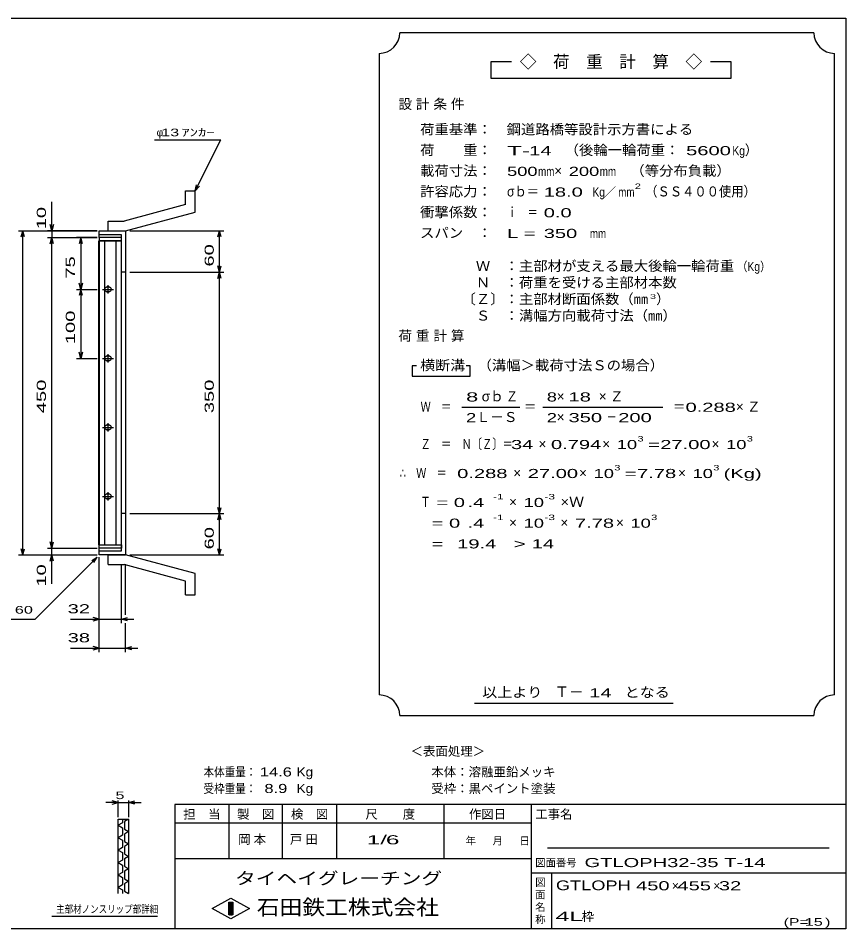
# Model space of a CAD drawing. Units: millimetres, scale not verified. Extents: x -1092 to 1039, y -770 to 632.
# Drawn here: x -161 to 1039, y -688 to 632 of the extents above; entities that cross this region are included whole.
import ezdxf
from ezdxf.enums import TextEntityAlignment as Align

# ---------------------------------------------------------------- set-up
doc = ezdxf.new("R2010")
doc.units = ezdxf.units.MM
doc.header["$LTSCALE"] = 6
for name, color, linetype, lineweight in [('0_2', 150, 'Continuous', 25), ('16', 3, 'Continuous', 25), ('19', 6, 'Continuous', 25), ('22', 4, 'Continuous', 25), ('24', 2, 'Continuous', 25), ('32', 4, 'Continuous', 25)]:
    doc.layers.add(name, color=color, linetype=linetype, lineweight=lineweight)
doc.styles.add('ベクトル', font='')
doc.styles.get('ベクトル').set_extended_font_data('ベクトル')

msp = doc.modelspace()

# ---------------------------------------------------------------- linework, layer by layer
at = {"layer": '0_2'}
for p, q in [((-1037.4, 632.1), (1038.6, 632.1)), ((1038.6, 632.1), (1038.6, -687.9)), ((1038.6, -507.9), (66.6, -507.9)), ((66.6, -507.9), (66.6, -687.9)), ((144.6, -507.9), (144.6, -585.9)), ((222.6, -585.9), (222.6, -507.9)), ((300.6, -507.9), (300.6, -585.9)), ((456.6, -585.9), (456.6, -507.9)), ((582.6, -507.9), (582.6, -687.9)), ((582.6, -534.9), (66.6, -534.9)), ((1014.6, -570.9), (606.6, -570.9)), ((66.6, -585.9), (582.6, -585.9)), ((582.6, -606.9), (1038.6, -606.9)), ((612.6, -687.9), (612.6, -606.9)), ((120.6, -658.5), (147.6, -643.5)), ((147.6, -643.5), (174.6, -658.5)), ((147.6, -673.5), (120.6, -658.5)), ((144.6, -649.5), (150.6, -649.5)), ((144.6, -667.5), (144.6, -649.5)), ((144.6, -649.5), (145.8, -649.5)), ((145.8, -649.5), (145.8, -667.5)), ((147, -667.5), (147, -649.5)), ((147, -649.5), (148.2, -649.5)), ((174.6, -658.5), (147.6, -673.5)), ((148.2, -649.5), (148.2, -667.5)), ((149.4, -667.5), (149.4, -649.5)), ((149.4, -649.5), (150.6, -649.5)), ((150.6, -649.5), (150.6, -667.5)), ((150.6, -649.5), (150.6, -667.5)), ((150.6, -667.5), (144.6, -667.5)), ((145.8, -667.5), (147, -667.5)), ((148.2, -667.5), (149.4, -667.5)), ((1038.6, -687.9), (-1037.4, -687.9))]:
    msp.add_line(p, q, dxfattribs=at)
at = {"layer": '16'}
for p, q in [((-43.7, -131.5), (-43.7, 309.5)), ((-43.7, 309.5), (-43, 309.5)), ((-11, 314), (-43, 314)), ((-43, 314), (-43, 309.5)), ((-43, 309.5), (-11, 309.5)), ((-43, 309.5), (-43, -131.5)), ((-11, 309.5), (-43, 309.5)), ((-35.5, 309.5), (-35.5, -131.5)), ((-18.5, -131.5), (-18.5, 309.5)), ((-11, 309.5), (-11, 314)), ((-11, -131.5), (-11, 309.5)), ((-38.5, 239), (-22.5, 239)), ((-28.5, 242), (-32.5, 242)), ((-30.5, 245), (-30.5, 233)), ((-32.5, 236), (-28.5, 236)), ((-38.5, 139), (-22.5, 139)), ((-28.5, 142), (-32.5, 142)), ((-32.5, 136), (-28.5, 136)), ((-30.5, 145), (-30.5, 133)), ((-28.5, 42), (-32.5, 42)), ((-30.5, 45), (-30.5, 33)), ((-38.5, 39), (-22.5, 39)), ((-32.5, 36), (-28.5, 36)), ((-38.5, -61), (-22.5, -61)), ((-28.5, -58), (-32.5, -58)), ((-32.5, -64), (-28.5, -64)), ((-30.5, -55), (-30.5, -67)), ((-43, -131.5), (-43.7, -131.5)), ((-43, -131.5), (-11, -131.5)), ((-43, -136), (-43, -131.5)), ((-43, -131.5), (-11, -131.5)), ((-11, -131.5), (-11, -136)), ((-11, -136), (-43, -136))]:
    msp.add_line(p, q, dxfattribs=at)
for centre, radius, start, end in [((-32.5, 239), 3, 90, 270), ((-30.5, 239), 4, 46.6, 133.4), ((-28.5, 239), 3, 270, 90), ((-30.5, 239), 4, 226.6, 313.4), ((-32.5, 139), 3, 90, 270), ((-30.5, 139), 4, 46.6, 133.4), ((-30.5, 139), 4, 226.6, 313.4), ((-28.5, 139), 3, 270, 90), ((-32.5, 39), 3, 90, 270), ((-30.5, 39), 4, 46.6, 133.4), ((-28.5, 39), 3, 270, 90), ((-30.5, 39), 4, 226.6, 313.4), ((-32.5, -61), 3, 90, 270), ((-30.5, -61), 4, 46.6, 133.4), ((-30.5, -61), 4, 226.6, 313.4), ((-28.5, -61), 3, 270, 90)]:
    msp.add_arc(centre, radius, start, end, dxfattribs=at)
at = {"layer": '19'}
for p, q in [((82, 382), (96, 382)), ((82, 362), (82, 382)), ((96, 351), (96, 382)), ((82, 362), (-7, 338)), ((-5, 324), (96, 351)), ((-30, 338), (-7, 338)), ((-30, 324), (-30, 338)), ((-43, 314), (-43, 324)), ((-43, 324), (-6, 324)), ((-11, 318), (-43, 318)), ((-30, 324), (-5, 324)), ((-11, -140), (-11, 318)), ((-6, 324), (-5, 323)), ((-5, 323), (-5, -145)), ((-5, 264), (-11, 264)), ((-5, -86), (-11, -86)), ((-43, -146), (-43, -136)), ((-43, -140), (-11, -140)), ((-5, -145), (-6, -146)), ((-6, -146), (-43, -146)), ((-30, -146), (-5, -146)), ((-30, -160), (-30, -146)), ((96, -173), (-5, -146)), ((-30, -160), (-7, -160)), ((82, -184), (-7, -160)), ((82, -204), (82, -184)), ((96, -204), (96, -173)), ((82, -204), (96, -204))]:
    msp.add_line(p, q, dxfattribs=at)
at = {"layer": '22'}
for p, q in [((37, 456), (133, 456)), ((96, 382), (133, 456)), ((96, 382), (97.8, 390.8)), ((96, 382), (102, 388.6)), ((-112, 324), (-112, 366)), ((-112, 324), (-114.4, 333)), ((-109.6, 333), (-112, 324)), ((-160, 324), (-46, 324)), ((-156.4, 315), (-154, 324)), ((-151.6, 315), (-154, 324)), ((-154, -146), (-154, 324)), ((-46, 324), (-118, 324)), ((-112, 324), (-112, 314)), ((1, 324), (137.2, 324)), ((128.8, 315), (131.2, 324)), ((133.6, 315), (131.2, 324)), ((131.2, 264), (131.2, 324)), ((-118, 314), (-46, 314)), ((-114.4, 305), (-112, 314)), ((-109.6, 305), (-112, 314)), ((-112, -136), (-112, 314)), ((-46, 314), (-76, 314)), ((-70, 314), (-72.4, 305)), ((-67.6, 305), (-70, 314)), ((-70, 314), (-70, 239)), ((1, 264), (137.2, 264)), ((131.2, 264), (128.8, 273)), ((128.8, 255), (131.2, 264)), ((131.2, 264), (133.6, 273)), ((133.6, 255), (131.2, 264)), ((131.2, -86), (131.2, 264)), ((-76, 239), (-46, 239)), ((-70, 239), (-72.4, 248)), ((-70, 239), (-72.4, 230)), ((-67.6, 248), (-70, 239)), ((-67.6, 230), (-70, 239)), ((-70, 239), (-70, 139)), ((-70, 139), (-72.4, 148)), ((-67.6, 148), (-70, 139)), ((-76, 139), (-46, 139)), ((131.2, -86), (128.8, -77)), ((131.2, -86), (133.6, -77)), ((1, -86), (137.2, -86)), ((128.8, -95), (131.2, -86)), ((133.6, -95), (131.2, -86)), ((131.2, -146), (131.2, -86)), ((-112, -136), (-114.4, -127)), ((-112, -136), (-109.6, -127)), ((-154, -146), (-156.4, -137)), ((-154, -146), (-151.6, -137)), ((-118, -136), (-46, -136)), ((-112, -146), (-112, -136)), ((131.2, -146), (128.8, -137)), ((131.2, -146), (133.6, -137)), ((-160, -146), (-46, -146)), ((-136, -239), (-46, -149)), ((-118, -146), (-46, -146)), ((-114.4, -155), (-112, -146)), ((-109.6, -155), (-112, -146)), ((-112, -188), (-112, -146)), ((-53.8, -153.8), (-46, -149)), ((-50.8, -156.8), (-46, -149)), ((-43, -245), (-43, -149)), ((-43, -287), (-43, -149)), ((1, -146), (137.2, -146)), ((-11, -245), (-11, -159.4)), ((-5, -233), (-5, -159.4)), ((-43, -239), (-52, -236.6)), ((-11, -239), (-2, -236.6)), ((-256, -239), (-136, -239)), ((-85, -239), (-43, -239)), ((-52, -241.4), (-43, -239)), ((-43, -239), (-11, -239)), ((-2, -241.4), (-11, -239)), ((-11, -239), (7, -239)), ((-5, -287), (-5, -245)), ((-85, -281), (-43, -281)), ((-43, -281), (-52, -278.6)), ((-52, -283.4), (-43, -281)), ((-43, -281), (-5, -281)), ((-5, -281), (4, -278.6)), ((4, -283.4), (-5, -281)), ((-5, -281), (13, -281))]:
    msp.add_line(p, q, dxfattribs=at)
at = {"layer": '24', "color": 4}
for p, q in [((992.4, 611.1), (392.4, 611.1)), ((362.4, 581.1), (362.4, -348.9)), ((1022.4, -348.9), (1022.4, 581.1)), ((554.4, 569.1), (524.4, 569.1)), ((524.4, 569.1), (524.4, 545.1)), ((872.4, 569.1), (842.4, 569.1)), ((872.4, 545.1), (872.4, 569.1)), ((524.4, 545.1), (872.4, 545.1)), ((416.4, 128.1), (410.4, 128.1)), ((410.4, 128.1), (410.4, 113.1)), ((494.4, 128.1), (488.4, 128.1)), ((494.4, 113.1), (494.4, 128.1)), ((410.4, 113.1), (494.4, 113.1)), ((482.4, 68.1), (566.4, 68.1)), ((599.4, 68.1), (773.4, 68.1)), ((500.4, -360.9), (788.4, -360.9)), ((392.4, -378.9), (992.4, -378.9))]:
    msp.add_line(p, q, dxfattribs=at)
for centre, start, end in [((362.4, 611.1), 270, 0), ((1022.4, 611.1), 180, 270), ((362.4, -378.9), 0, 90), ((1022.4, -378.9), 90, 180)]:
    msp.add_arc(centre, 30, start, end, dxfattribs=at)
at = {"layer": '32'}
for p, q in [((-15.6, -504.9), (-33.6, -504.9)), ((-15.6, -504.9), (-24.6, -502.5)), ((-24.6, -507.3), (-15.6, -504.9)), ((-15.6, -525.9), (-15.6, -501.9)), ((-15.6, -504.9), (-0.6, -504.9)), ((-0.6, -501.9), (-0.6, -525.9)), ((-0.6, -504.9), (8.4, -502.5)), ((8.4, -507.3), (-0.6, -504.9)), ((-0.6, -504.9), (17.4, -504.9)), ((-15.6, -528.9), (-0.6, -528.9)), ((-15.6, -636.9), (-15.6, -528.9)), ((-9.6, -534.3), (-15.6, -537.9)), ((-15.6, -537.9), (-9.6, -541.5)), ((-9.6, -528.9), (-9.6, -534.3)), ((-0.6, -528.9), (-6.6, -532.5)), ((-6.6, -532.5), (-6.6, -543.3)), ((-0.6, -528.9), (-0.6, -636.9)), ((-9.6, -552.3), (-15.6, -555.9)), ((-9.6, -541.5), (-9.6, -552.3)), ((-6.6, -543.3), (-0.6, -546.9)), ((-0.6, -546.9), (-6.6, -550.5)), ((-6.6, -550.5), (-6.6, -561.3)), ((-15.6, -555.9), (-9.6, -559.5)), ((-9.6, -559.5), (-9.6, -570.3)), ((-6.6, -561.3), (-0.6, -564.9)), ((-0.6, -564.9), (-6.6, -568.5)), ((-9.6, -570.3), (-15.6, -573.9)), ((-15.6, -573.9), (-9.6, -577.5)), ((-9.6, -577.5), (-9.6, -588.3)), ((-6.6, -568.5), (-6.6, -579.3)), ((-6.6, -579.3), (-0.6, -582.9)), ((-9.6, -588.3), (-15.6, -591.9)), ((-15.6, -591.9), (-9.6, -595.5)), ((-0.6, -582.9), (-6.6, -586.5)), ((-6.6, -586.5), (-6.6, -597.3)), ((-9.6, -606.3), (-15.6, -609.9)), ((-9.6, -595.5), (-9.6, -606.3)), ((-6.6, -597.3), (-0.6, -600.9)), ((-0.6, -600.9), (-6.6, -604.5)), ((-6.6, -604.5), (-6.6, -615.3)), ((-15.6, -609.9), (-9.6, -613.5)), ((-9.6, -613.5), (-9.6, -624.3)), ((-6.6, -615.3), (-0.6, -618.9)), ((-0.6, -618.9), (-6.6, -622.5)), ((-9.6, -624.3), (-15.6, -627.9)), ((-15.6, -627.9), (-9.6, -631.5)), ((-9.6, -631.5), (-9.6, -636.9)), ((-6.6, -622.5), (-6.6, -633.3)), ((-6.6, -633.3), (-0.6, -636.9)), ((41.4, -669.9), (-111.6, -669.9))]:
    msp.add_line(p, q, dxfattribs=at)

# ---------------------------------------------------------------- texts
at = {"layer": '0_2', "style": 'ベクトル'}
for s, height, p in [('担\u3000当', 13.2, (78.6, -521.7)), ('製\u3000図', 13.2, (156.6, -521.7)), ('検\u3000図', 13.2, (234.6, -521.7)), ('尺\u3000\u3000度', 13.2, (342.6, -521.7)), ('作図日', 13.2, (492.6, -521.7)), ('工事名', 13.2, (588.6, -521.7)), ('年', 11, (487.8, -560.4)), ('月', 11, (526.8, -560.4)), ('日', 11, (565.8, -560.4)), ('図面番号', 11, (588.6, -592.2)), ('図', 11, (588.6, -620.4)), ('面', 11, (588.6, -638.4)), ('名', 11, (588.6, -656.4)), ('称', 11, (588.6, -674.4))]:
    msp.add_text(s, height=height, dxfattribs=at).set_placement(p, align=Align.MIDDLE_LEFT)
at = {"layer": '0_2', "color": 222, "style": 'ベクトル'}
for s, height, width, p in [('タイヘイグレーチング', 17.6, 1.25, (153.6, -614.7)), ('石田鉄工株式会社', 21.99, 1.1, (185.1, -656.7))]:
    msp.add_text(s, height=height, dxfattribs=dict(at, width=width)).set_placement(p, align=Align.MIDDLE_LEFT)
at = {"layer": '22', "color": 2, "style": 'ベクトル'}
for s, height, p in [('φ', 11, (40, 466.5)), ('＜表面処理＞', 13.2, (408, -430.5)), ('本体：', 13.2, (438, -460.5)), ('溶融亜鉛メッキ', 13.2, (492, -460.5)), ('受枠：', 13.2, (438, -484.5)), ('黒ペイント塗装', 13.2, (492, -484.5)), ('×', 13.2, (786.6, -625.5)), ('×', 13.2, (846.6, -625.5)), ('枠', 13.2, (655.8, -669.9))]:
    msp.add_text(s, height=height, dxfattribs=at).set_placement(p, align=Align.MIDDLE_LEFT)
for s, height, width, p in [(' 13 ', 11, 1.6, (40, 466.5)), ('ｱﾝｶｰ', 11, 1.6, (76, 466.5)), (' 60 ', 11, 1.6, (-172, -225.5)), (' 32 ', 13.2, 1.65, (-97, -224)), (' 38 ', 13.2, 1.65, (-97, -266)), ('本体重量：', 13.2, 0.85, (108, -460.5)), (' 14.6', 13.2, 1.35, (183, -460.5)), ('Kg', 13.2, 1.1, (243, -460.5)), ('受枠重量：', 13.2, 0.85, (108, -484.5)), ('  8.9', 13.2, 1.35, (183, -484.5)), ('Kg', 13.2, 1.1, (243, -484.5)), ('1/', 13.2, 2, (344.4, -558.9)), (' 6 ', 13.2, 2, (362.4, -558.9)), ('GTLOPH32-35 T-14     ', 13.2, 1.65, (660, -591.9)), ('GTLOPH', 14.08, 1.4, (618.6, -624.9)), (' 450 ', 13.2, 1.65, (726.6, -625.5)), (' 455 ', 13.2, 1.65, (786.6, -625.5)), (' 32 ', 13.2, 1.65, (846.6, -625.5)), ('4L', 13.2, 2.05, (618, -669.9)), ('(P=', 11, 1.55, (948.6, -678)), (' 15 ', 11, 1.6, (972.6, -678)), (')', 11, 1.6, (1008.6, -678))]:
    msp.add_text(s, height=height, dxfattribs=dict(at, width=width)).set_placement(p, align=Align.MIDDLE_LEFT)
at = {"layer": '22', "color": 2, "style": 'ベクトル', "width": 1.65}
for s, p in [(' 10 ', (-127, 318)), (' 60 ', (116.2, 264)), (' 75 ', (-85, 246.5)), (' 100 ', (-85, 151.5)), (' 450 ', (-127, 51.5)), (' 350 ', (116.2, 51.5)), (' 60 ', (116.2, -146)), (' 10 ', (-127, -200))]:
    msp.add_text(s, height=13.2, rotation=90, dxfattribs=at).set_placement(p, align=Align.MIDDLE_LEFT)
at = {"layer": '22', "color": 2, "char_height": 13.2, "attachment_point": 4, "style": 'ベクトル'}
for s, insert in [('\\T1.25;岡本\u3000', (158.1, -558.9)), ('\\T1.25;戸田\u3000', (233.1, -558.9))]:
    msp.add_mtext(s, dxfattribs=dict(at, insert=insert))
at = {"layer": '24', "style": 'ベクトル'}
for s, height, p in [('◇\u3000荷\u3000重\u3000計\u3000算\u3000◇', 17.6, (566.4, 569.1)), ('）', 14.5, (892.2, 441)), ('×', 14.5, (616.2, 411)), ('／', 13.2, (687.9, 380.1)), ('）', 14.5, (763.8, 225)), ('σｂ', 14.52, (511.2, 84)), ('×', 14.5, (619.8, 84)), ('Ｌ－Ｓ', 14.52, (503.4, 54)), ('×', 14.5, (619.8, 54)), ('×', 14.5, (593.4, 15)), ('×', 14.5, (685.8, 15)), ('×', 14.5, (844.2, 15)), ('×', 14.5, (556.8, -27)), ('×', 14.5, (652.2, -27)), ('×', 14.5, (795.6, -27)), ('×', 14.5, (550.8, -69)), ('×', 14.5, (550.8, -99)), ('×', 14.5, (625.2, -99)), ('×', 14.5, (705.6, -99)), ('Ｔ－', 15.4, (616.8, -344.4))]:
    msp.add_text(s, height=height, dxfattribs=at).set_placement(p, align=Align.MIDDLE_LEFT)
for s, height, width, p in [('荷重基準：\u3000', 14.52, 1.05, (421.8, 471)), ('鋼道路橋等設計示方書による', 14.52, 1.05, (547.2, 471)), ('荷\u3000\u3000重：\u3000', 14.52, 1.05, (421.8, 441)), ('（後輪一輪荷重：', 14.52, 1.05, (631.2, 441)), ('T-', 13.2, 2, (547.8, 440.1)), (' 14 ', 13.2, 1.65, (571.8, 440.1)), (' 5600', 13.2, 1.65, (799.2, 440.1)), ('Kg', 13.2, 0.85, (874.2, 440.1)), ('載荷寸法：\u3000', 14.52, 1.05, (421.8, 411)), ('500', 13.2, 1.5, (547.8, 410.1)), ('mm', 13.2, 0.8, (592.8, 410.1)), ('200', 13.2, 1.5, (637.2, 410.1)), ('mm', 13.2, 0.8, (682.2, 410.1)), ('\u3000（等分布負載）', 14.52, 1.05, (705.6, 411)), ('許容応力：\u3000', 14.52, 1.05, (421.8, 381)), ('σｂ＝', 14.52, 0.9, (547.8, 381)), (' 18.0', 13.2, 1.65, (592.8, 380.1)), ('Kg', 13.2, 0.85, (671.4, 380.1)), ('mm', 13.2, 0.8, (708.9, 380.1)), ('2', 7.92, 1.5, (732.9, 388.5)), ('（ＳＳ４００使用）', 14.52, 0.9, (747.9, 381)), ('衝撃係数：\u3000', 14.52, 1.05, (421.8, 351)), ('ｉ\u3000＝', 14.52, 0.75, (547.8, 351)), (' 0.0', 13.2, 1.65, (592.8, 350.1)), ('スパン\u3000：\u3000', 14.52, 1.05, (421.8, 321)), ('L =', 13.2, 1.65, (547.8, 320.1)), (' 350 ', 13.2, 1.65, (592.8, 320.1)), ('mm', 13.2, 0.8, (667.8, 320.1)), ('\u3000Ｗ\u3000：主部材が支える最大後輪一輪荷重', 14.52, 1.05, (481.8, 273)), ('（Kg）', 13.2, 0.85, (880.8, 272.1)), ('\u3000Ｎ\u3000：荷重を受ける主部材本数', 14.52, 1.05, (481.8, 249)), ('〔Ｚ〕：主部材断面係数（㎜', 14.52, 1.05, (481.8, 225)), ('3', 6.6, 1.8, (754.8, 228.6)), ('\u3000Ｓ\u3000：溝幅方向載荷寸法（㎜）', 14.52, 1.05, (481.8, 201)), ('横断溝', 14.52, 1.1, (421.8, 129)), ('\u3000（溝幅＞載荷寸法Ｓの場合）', 14.52, 1.05, (484.2, 129)), ('8', 13.2, 1.8, (488.4, 83.1)), ('Ｚ', 14.5, 0.9, (546, 84)), ('8', 13.2, 1.5, (605.4, 83.1)), (' 18 ', 13.2, 1.65, (628.8, 83.1)), ('Ｗ\u3000＝', 14.52, 0.75, (422.4, 69)), ('＝', 14.5, 0.9, (572.4, 69)), ('＝', 14.5, 0.9, (788.4, 69)), ('0.288', 13.2, 1.65, (806.4, 68.1)), ('2', 13.2, 1.5, (488.4, 53.1)), ('2', 13.2, 1.5, (605.4, 53.1)), (' 350 ', 13.2, 1.65, (628.8, 53.1)), ('－', 14.5, 0.75, (691.8, 54)), (' 200 ', 13.2, 1.65, (700.8, 53.1)), ('3', 7.92, 1.5, (736.8, 22.5)), ('3', 7.92, 1.5, (895.2, 22.5)), ('Ｚ\u3000＝\u3000Ｎ〔Ｚ〕＝', 14.52, 0.75, (422.4, 15)), (' 34 ', 13.2, 1.65, (545.4, 14.1)), ('0.794', 13.2, 1.65, (611.4, 14.1)), ('10', 13.2, 1.5, (706.8, 14.1)), ('=', 13.2, 1.7, (751.8, 14.1)), ('27.00', 13.2, 1.65, (769.8, 14.1)), ('10', 13.2, 1.5, (865.2, 14.1)), ('∴\u3000Ｗ\u3000＝', 14.52, 0.75, (392.4, -27)), (' 0.288', 13.2, 1.65, (467.4, -27.9)), ('27.00', 13.2, 1.65, (577.8, -27.9)), ('10', 13.2, 1.5, (673.2, -27.9)), ('3', 7.92, 1.5, (703.2, -19.5)), ('=', 13.2, 1.7, (718.2, -27.9)), ('7.78', 13.2, 1.65, (736.2, -27.9)), ('10', 13.2, 1.5, (816.6, -27.9)), ('3', 7.92, 1.5, (846.6, -19.5)), ('(Kg)', 13.2, 1.65, (861.6, -27.9)), ('Ｔ', 14.5, 0.75, (422.4, -69)), (' = 0', 13.2, 1.65, (437.4, -69.9)), (' .4 ', 13.2, 1.65, (482.4, -69.9)), ('-1', 7.92, 1.65, (527.4, -61.5)), ('10', 13.2, 1.5, (571.8, -69.9)), ('-3', 7.92, 1.65, (601.8, -61.5)), ('×Ｗ', 14.52, 1.1, (625.2, -69)), ('-1', 7.92, 1.65, (527.4, -91.5)), ('-3', 7.92, 1.65, (601.8, -91.5)), ('3', 7.92, 1.5, (756.6, -91.5)), ('  = 0', 13.2, 1.65, (422.4, -99.9)), (' .4 ', 13.2, 1.65, (482.4, -99.9)), ('10', 13.2, 1.5, (571.8, -99.9)), ('7.78', 13.2, 1.65, (646.2, -99.9)), ('10', 13.2, 1.5, (726.6, -99.9)), ('  =', 13.2, 1.65, (422.4, -129.9)), (' 19.4', 13.2, 1.65, (467.4, -129.9)), ('>', 13.2, 1.7, (557.4, -129.9)), (' 14 ', 13.2, 1.65, (575.4, -129.9)), ('以上より\u3000', 14.52, 1.1, (511.8, -345)), (' 14 ', 13.2, 1.65, (658.8, -345.9)), ('となる', 14.52, 1.1, (718.2, -345))]:
    msp.add_text(s, height=height, dxfattribs=dict(at, width=width)).set_placement(p, align=Align.MIDDLE_LEFT)
at = {"layer": '24', "char_height": 14.52, "attachment_point": 4, "style": 'ベクトル'}
for s, insert in [('\\T1.28;設計条件', (390.3, 507)), ('\\T1.28;荷重計算', (390.3, 171)), ('\\T1.42;×Ｚ', (680.7, 84)), ('\\T1.42;×Ｚ', (879.3, 69))]:
    msp.add_mtext(s, dxfattribs=dict(at, insert=insert))
at = {"layer": '32', "color": 2, "style": 'ベクトル'}
for s, width, p in [(' 5 ', 1.6, (-26.1, -494.4)), ('主部材ノンスリップ部詳細', 0.8, (-105.6, -659.4))]:
    msp.add_text(s, height=11, dxfattribs=dict(at, width=width)).set_placement(p, align=Align.MIDDLE_LEFT)

doc.saveas('drawing.dxf')
